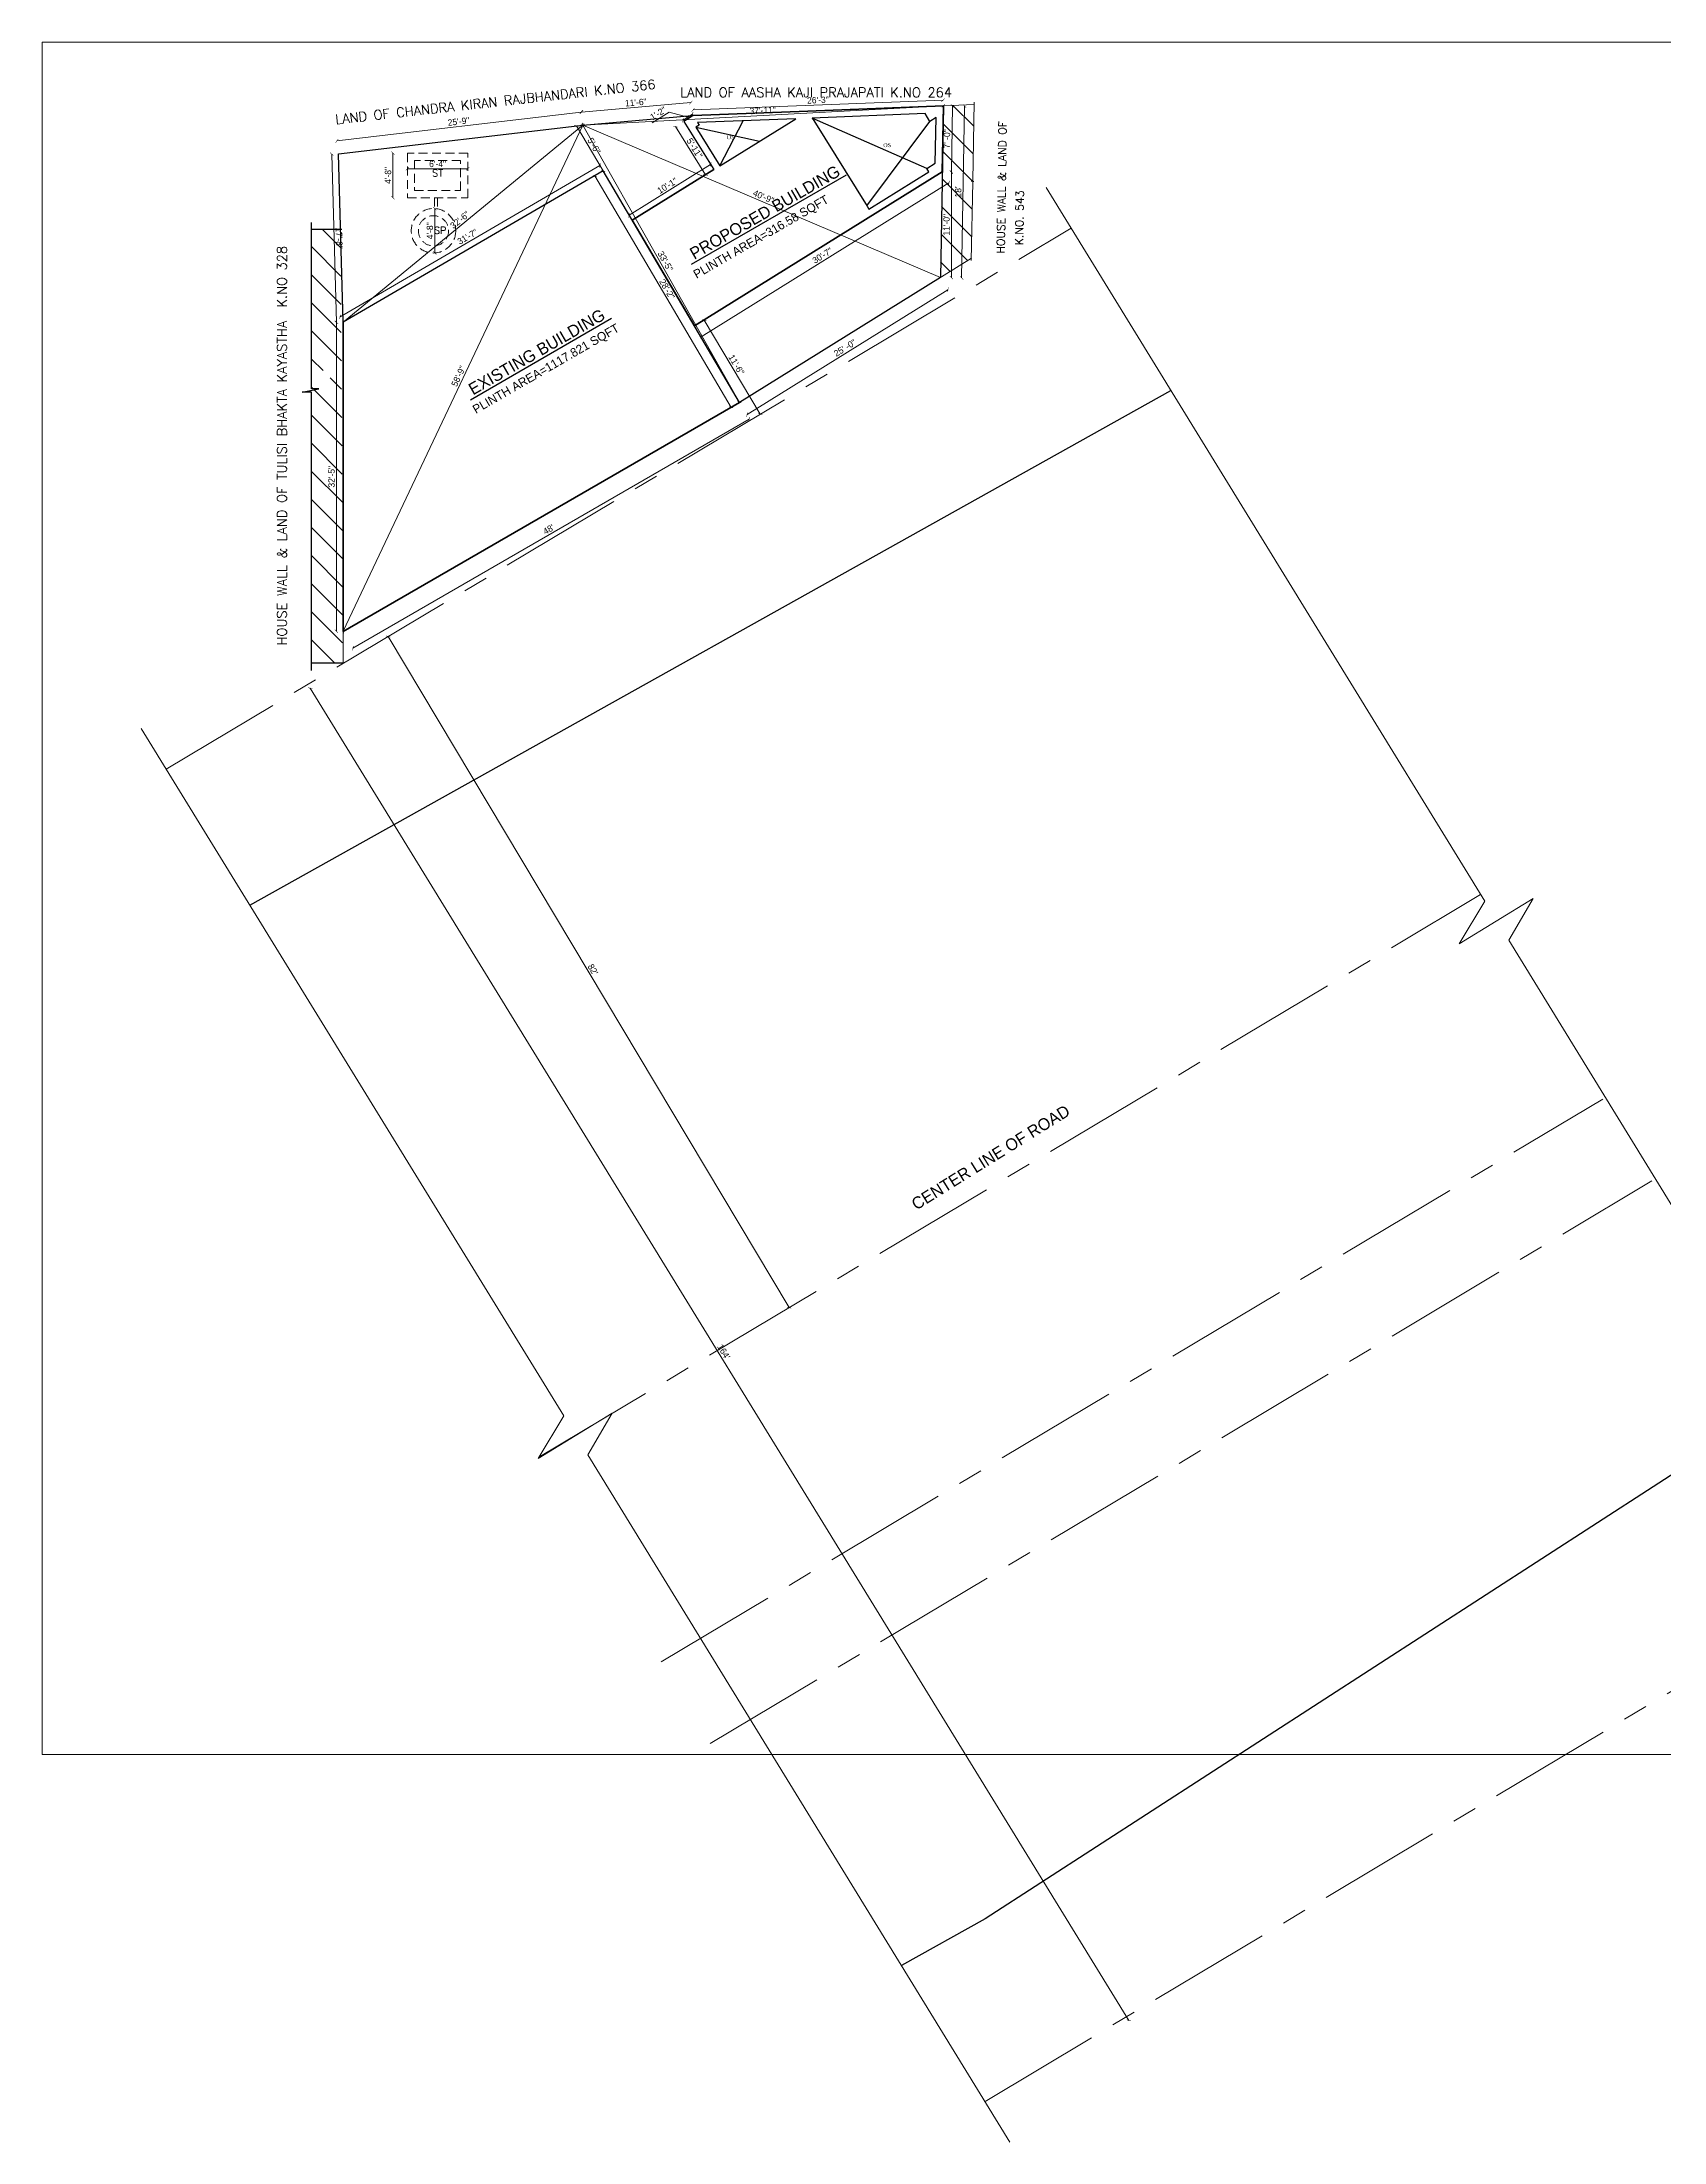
# Model space of a CAD drawing. Header units: inches. Extents: x 4069 to 291496, y -47643 to 12535.
# Drawn here: x 125642 to 127684, y -29544 to -26901 of the extents above; entities that cross this region are included whole.
import ezdxf

# ---------------------------------------------------------------- set-up
doc = ezdxf.new("R2010")
doc.units = ezdxf.units.IN
doc.header["$LTSCALE"] = 5
doc.header["$MEASUREMENT"] = 0
doc.linetypes.add('CENTER', pattern=[2, 1.25, -0.25, 0.25, -0.25])
doc.linetypes.add('HIDDEN', pattern=[0.375, 0.25, -0.125])
for name, color, linetype, lineweight in [('A-WALL', 7, 'Continuous', 9), ('ele1', 21, 'Continuous', 20), ('HATCH', 253, 'Continuous', 0)]:
    doc.layers.add(name, color=color, linetype=linetype, lineweight=lineweight)
for name, color, linetype in [('DIM', 5, 'Continuous'), ('TEXT', 6, 'Continuous'), ('WALL', 7, 'Continuous')]:
    doc.layers.add(name, color=color, linetype=linetype)
doc.styles.add('ordinary', font='times.ttf')
doc.styles.add('ROMANS', font='romans.shx', dxfattribs={"width": 0.8})
doc.styles.add('tt', font='stylu.ttf', dxfattribs={"height": 8})
doc.dimstyles.new('Copy(2) of STANDARD', dxfattribs={"dimtxt": 2, "dimasz": 4, "dimexe": 0, "dimexo": 0, "dimgap": 2, "dimtad": 1, "dimdec": 0, "dimzin": 0, "dimdsep": 46, "dimlunit": 3, "dimtxsty": 'tt', "dimblk": 'ARCHTICK', "dimcen": 0.0505, "dimse1": 1, "dimse2": 1, "dimclrd": 5, "dimclre": 5, "dimclrt": 7, "dimadec": 1, "dimazin": 0, "dimtm": 1e-09, "dimtfac": 1, "dimtdec": 0, "dimtofl": 0, "dimtmove": 1, "dimatfit": 3, "dimfxl": 1, "dimtolj": 2, "dimtzin": 0, "dimlwd": 13, "dimarcsym": 0})

# ---------------------------------------------------------------- blocks, each defined once
blk = doc.blocks.new('_ArchTick')
at = {"color": 0, "linetype": 'ByBlock', "const_width": 0.15}
blk.add_lwpolyline([(-0.5, -0.5), (0.5, 0.5)], dxfattribs=at)
blk = doc.blocks.new('*D5564')
at = {"layer": 'Defpoints', "color": 0, "ltscale": 5, "transparency": 16777216}
for p in [(126368.3, -27475.5, -58.2), (127377.9, -29164.8), (127010.2, -29390.8)]:
    blk.add_point(p, dxfattribs=at)
at = {"layer": 'DIM', "color": 5, "lineweight": 13, "ltscale": 5, "transparency": 16777216}
blk.add_line((125980, -27714.1), (127010.2, -29390.8), dxfattribs=at)
at = {"layer": 'DIM', "color": 5, "lineweight": 13, "ltscale": 5, "transparency": 16777216, "xscale": 4, "yscale": 4, "zscale": 4}
for p, rotation in [((125980, -27714.1), 121.5692533146987), ((127010.2, -29390.8), 301.5692533146988)]:
    blk.add_blockref('_ArchTick', p, dxfattribs=dict(at, rotation=rotation))
at = {"layer": 'DIM', "color": 7, "ltscale": 5, "transparency": 16777216, "insert": (126500.4, -28549.2), "char_height": 8, "attachment_point": 5, "rotation": 301.5693, "style": 'tt'}
blk.add_mtext("\\A2;164'", dxfattribs=at)
blk = doc.blocks.new('*D5581')
at = {"layer": 'Defpoints', "color": 0, "ltscale": 5, "transparency": 16777216}
for p in [(126136.2, -27110.4), (126134, -27166.3), (126136.7, -27166.3)]:
    blk.add_point(p, dxfattribs=at)
at = {"layer": 'DIM', "color": 5, "lineweight": 13, "ltscale": 5, "transparency": 16777216}
blk.add_line((126136.7, -27110.4), (126136.7, -27166.3), dxfattribs=at)
at = {"layer": 'DIM', "color": 5, "lineweight": 13, "ltscale": 5, "transparency": 16777216, "xscale": 4, "yscale": 4, "zscale": 4}
for p, rotation in [((126136.7, -27110.4), 90), ((126136.7, -27166.3), 270)]:
    blk.add_blockref('_ArchTick', p, dxfattribs=dict(at, rotation=rotation))
at = {"layer": 'DIM', "color": 7, "ltscale": 5, "transparency": 16777216, "insert": (126130.6, -27138.4), "char_height": 8, "attachment_point": 5, "rotation": 90, "style": 'tt'}
blk.add_mtext('\\A2;4\'-8"', dxfattribs=at)
blk = doc.blocks.new('*D5582')
at = {"layer": 'Defpoints', "color": 0, "ltscale": 5, "transparency": 16777216}
for p in [(126102.3, -27040.7), (126084, -27096.7), (126102.3, -27096.7)]:
    blk.add_point(p, dxfattribs=at)
at = {"layer": 'DIM', "color": 5, "lineweight": 13, "ltscale": 5, "transparency": 16777216}
blk.add_line((126084, -27040.7), (126084, -27096.7), dxfattribs=at)
at = {"layer": 'DIM', "color": 5, "lineweight": 13, "ltscale": 5, "transparency": 16777216, "xscale": 4, "yscale": 4, "zscale": 4}
for p, rotation in [((126084, -27040.7), 90), ((126084, -27096.7), 270)]:
    blk.add_blockref('_ArchTick', p, dxfattribs=dict(at, rotation=rotation))
at = {"layer": 'DIM', "color": 7, "ltscale": 5, "transparency": 16777216, "insert": (126077.9, -27068.7), "char_height": 8, "attachment_point": 5, "rotation": 90, "style": 'tt'}
blk.add_mtext('\\A2;4\'-8"', dxfattribs=at)
blk = doc.blocks.new('*D5583')
at = {"layer": 'Defpoints', "color": 0, "ltscale": 5, "transparency": 16777216}
for p in [(126178.3, -27060.4), (126102.3, -27069.7), (126178.3, -27069.7)]:
    blk.add_point(p, dxfattribs=at)
at = {"layer": 'DIM', "color": 5, "lineweight": 13, "ltscale": 5, "transparency": 16777216}
blk.add_line((126102.3, -27060.4), (126178.3, -27060.4), dxfattribs=at)
at = {"layer": 'DIM', "color": 5, "lineweight": 13, "ltscale": 5, "transparency": 16777216, "xscale": 4, "yscale": 4, "zscale": 4, "rotation": 180}
blk.add_blockref('_ArchTick', (126102.3, -27060.4), dxfattribs=at)
at = {"layer": 'DIM', "color": 5, "lineweight": 13, "ltscale": 5, "transparency": 16777216, "xscale": 4, "yscale": 4, "zscale": 4}
blk.add_blockref('_ArchTick', (126178.3, -27060.4), dxfattribs=at)
at = {"layer": 'DIM', "color": 7, "ltscale": 5, "transparency": 16777216, "insert": (126140.3, -27054.3), "char_height": 8, "attachment_point": 5, "style": 'tt'}
blk.add_mtext('\\A2;6\'-4"', dxfattribs=at)
blk = doc.blocks.new('*D5609')
at = {"layer": 'Defpoints', "color": 0, "ltscale": 5, "transparency": 16777216}
for p in [(126320.9, -26988.9), (126322.9, -27005.3), (126015.6, -27041.5)]:
    blk.add_point(p, dxfattribs=at)
at = {"layer": 'DIM', "color": 5, "lineweight": 13, "ltscale": 5, "transparency": 16777216}
blk.add_line((126013.6, -27025.2), (126320.9, -26988.9), dxfattribs=at)
at = {"layer": 'DIM', "color": 5, "lineweight": 13, "ltscale": 5, "transparency": 16777216, "xscale": 4, "yscale": 4, "zscale": 4}
for p, rotation in [((126320.9, -26988.9), 6.72693349602278), ((126013.6, -27025.2), 186.7269334960228)]:
    blk.add_blockref('_ArchTick', p, dxfattribs=dict(at, rotation=rotation))
at = {"layer": 'DIM', "color": 7, "ltscale": 5, "transparency": 16777216, "insert": (126166.6, -27000.9), "char_height": 8, "attachment_point": 5, "rotation": 6.7269, "style": 'tt'}
blk.add_mtext('\\A2;25\'-9"', dxfattribs=at)
blk = doc.blocks.new('*D5610')
at = {"layer": 'Defpoints', "color": 0, "ltscale": 5, "transparency": 16777216}
for p in [(126459, -26977.1), (126322.9, -27005.3), (126460.4, -26993.4)]:
    blk.add_point(p, dxfattribs=at)
at = {"layer": 'DIM', "color": 5, "lineweight": 13, "ltscale": 5, "transparency": 16777216}
blk.add_line((126321.5, -26988.9), (126459, -26977.1), dxfattribs=at)
at = {"layer": 'DIM', "color": 5, "lineweight": 13, "ltscale": 5, "transparency": 16777216, "xscale": 4, "yscale": 4, "zscale": 4}
for p, rotation in [((126459, -26977.1), 4.912393746676746), ((126321.5, -26988.9), 184.9123937466768)]:
    blk.add_blockref('_ArchTick', p, dxfattribs=dict(at, rotation=rotation))
at = {"layer": 'DIM', "color": 7, "ltscale": 5, "transparency": 16777216, "insert": (126389.7, -26976.9), "char_height": 8, "attachment_point": 5, "rotation": 4.9124, "style": 'tt'}
blk.add_mtext('\\A2;11\'-6"', dxfattribs=at)
blk = doc.blocks.new('*D5611')
at = {"layer": 'Defpoints', "color": 0, "ltscale": 5, "transparency": 16777216}
for p in [(126776.8, -26981), (126461.8, -26986.3), (126462.1, -26993.4)]:
    blk.add_point(p, dxfattribs=at)
at = {"layer": 'DIM', "color": 5, "lineweight": 13, "ltscale": 5, "transparency": 16777216}
blk.add_line((126776.5, -26973.9), (126461.8, -26986.3), dxfattribs=at)
at = {"layer": 'DIM', "color": 5, "lineweight": 13, "ltscale": 5, "transparency": 16777216, "xscale": 4, "yscale": 4, "zscale": 4}
for p, rotation in [((126461.8, -26986.3), 182.2484352912171), ((126776.5, -26973.9), 2.248435291217171)]:
    blk.add_blockref('_ArchTick', p, dxfattribs=dict(at, rotation=rotation))
at = {"layer": 'DIM', "color": 7, "ltscale": 5, "transparency": 16777216, "insert": (126618.9, -26973.9), "char_height": 8, "attachment_point": 5, "rotation": 2.2484, "style": 'tt'}
blk.add_mtext('\\A2;26\'-3"', dxfattribs=at)
blk = doc.blocks.new('*D5612')
at = {"layer": 'Defpoints', "color": 0, "ltscale": 5, "transparency": 16777216}
for p in [(126776.8, -26981), (126773, -27197.2), (126799.8, -27197.7)]:
    blk.add_point(p, dxfattribs=at)
at = {"layer": 'DIM', "color": 5, "lineweight": 13, "ltscale": 5, "transparency": 16777216}
blk.add_line((126803.6, -26981.5), (126799.8, -27197.7), dxfattribs=at)
at = {"layer": 'DIM', "color": 5, "lineweight": 13, "ltscale": 5, "transparency": 16777216, "xscale": 4, "yscale": 4, "zscale": 4}
for p, rotation in [((126803.6, -26981.5), 88.99643436655317), ((126799.8, -27197.7), 268.9964343665532)]:
    blk.add_blockref('_ArchTick', p, dxfattribs=dict(at, rotation=rotation))
at = {"layer": 'DIM', "color": 7, "ltscale": 5, "transparency": 16777216, "insert": (126795.5, -27089.5), "char_height": 8, "attachment_point": 5, "rotation": 88.9964, "style": 'tt'}
blk.add_mtext("\\A2;18'", dxfattribs=at)
blk = doc.blocks.new('*D5613')
at = {"layer": 'Defpoints', "color": 0, "ltscale": 5, "transparency": 16777216}
for p in [(126773, -27197.2), (126782.5, -27212.5), (126520.2, -27354.3)]:
    blk.add_point(p, dxfattribs=at)
at = {"layer": 'DIM', "color": 5, "lineweight": 13, "ltscale": 5, "transparency": 16777216}
blk.add_line((126529.8, -27369.7), (126782.5, -27212.5), dxfattribs=at)
at = {"layer": 'DIM', "color": 5, "lineweight": 13, "ltscale": 5, "transparency": 16777216, "xscale": 4, "yscale": 4, "zscale": 4}
for p, rotation in [((126782.5, -27212.5), 31.86620840505018), ((126529.8, -27369.7), 211.8662084050502)]:
    blk.add_blockref('_ArchTick', p, dxfattribs=dict(at, rotation=rotation))
at = {"layer": 'DIM', "color": 7, "ltscale": 5, "transparency": 16777216, "insert": (126652.9, -27285.8), "char_height": 8, "attachment_point": 5, "rotation": 31.8662, "style": 'tt'}
blk.add_mtext('\\A2;25\' -0"', dxfattribs=at)
blk = doc.blocks.new('*D5614')
at = {"layer": 'Defpoints', "color": 0, "ltscale": 5, "transparency": 16777216}
for p in [(126520.2, -27354.3), (126021.5, -27642.5), (126033.7, -27663.7)]:
    blk.add_point(p, dxfattribs=at)
at = {"layer": 'DIM', "color": 5, "lineweight": 13, "ltscale": 5, "transparency": 16777216}
blk.add_line((126532.4, -27375.5), (126033.7, -27663.7), dxfattribs=at)
at = {"layer": 'DIM', "color": 5, "lineweight": 13, "ltscale": 5, "transparency": 16777216, "xscale": 4, "yscale": 4, "zscale": 4}
for p, rotation in [((126532.4, -27375.5), 30.02282740676114), ((126033.7, -27663.7), 210.0228274067611)]:
    blk.add_blockref('_ArchTick', p, dxfattribs=dict(at, rotation=rotation))
at = {"layer": 'DIM', "color": 7, "ltscale": 5, "transparency": 16777216, "insert": (126280, -27514.2), "char_height": 8, "attachment_point": 5, "rotation": 30.0228, "style": 'tt'}
blk.add_mtext("\\A2;48'", dxfattribs=at)
blk = doc.blocks.new('*D5615')
at = {"layer": 'Defpoints', "color": 0, "ltscale": 5, "transparency": 16777216}
for p in [(126013, -27253.5), (126021.5, -27253.5), (126021.5, -27642.5)]:
    blk.add_point(p, dxfattribs=at)
at = {"layer": 'DIM', "color": 5, "lineweight": 13, "ltscale": 5, "transparency": 16777216}
blk.add_line((126013, -27642.5), (126013, -27253.5), dxfattribs=at)
at = {"layer": 'DIM', "color": 5, "lineweight": 13, "ltscale": 5, "transparency": 16777216, "xscale": 4, "yscale": 4, "zscale": 4}
for p, rotation in [((126013, -27253.5), 90), ((126013, -27642.5), 270)]:
    blk.add_blockref('_ArchTick', p, dxfattribs=dict(at, rotation=rotation))
at = {"layer": 'DIM', "color": 7, "ltscale": 5, "transparency": 16777216, "insert": (126006.8, -27448), "char_height": 8, "attachment_point": 5, "rotation": 90, "style": 'tt'}
blk.add_mtext('\\A2;32\'-5"', dxfattribs=at)
blk = doc.blocks.new('*D5616')
at = {"layer": 'Defpoints', "color": 0, "ltscale": 5, "transparency": 16777216}
for p in [(126007, -27041.8), (126015.6, -27041.5), (126021.5, -27253.5)]:
    blk.add_point(p, dxfattribs=at)
at = {"layer": 'DIM', "color": 5, "lineweight": 13, "ltscale": 5, "transparency": 16777216}
blk.add_line((126013, -27253.8), (126007, -27041.8), dxfattribs=at)
at = {"layer": 'DIM', "color": 5, "lineweight": 13, "ltscale": 5, "transparency": 16777216, "xscale": 4, "yscale": 4, "zscale": 4}
for p, rotation in [((126007, -27041.8), 91.60980702278208), ((126013, -27253.8), 271.609807022782)]:
    blk.add_blockref('_ArchTick', p, dxfattribs=dict(at, rotation=rotation))
at = {"layer": 'DIM', "color": 7, "ltscale": 5, "transparency": 16777216, "insert": (126016.3, -27147.6), "char_height": 8, "attachment_point": 5, "rotation": 271.6098, "style": 'tt'}
blk.add_mtext('\\A2;17\'-8"', dxfattribs=at)
blk = doc.blocks.new('*D5617')
at = {"layer": 'Defpoints', "color": 0, "ltscale": 5, "transparency": 16777216}
for p in [(126348.6, -27063.1), (126017.5, -27246.6), (126021.5, -27253.5)]:
    blk.add_point(p, dxfattribs=at)
at = {"layer": 'DIM', "color": 5, "lineweight": 13, "ltscale": 5, "transparency": 16777216}
blk.add_line((126344.6, -27056.2), (126017.5, -27246.6), dxfattribs=at)
at = {"layer": 'DIM', "color": 5, "lineweight": 13, "ltscale": 5, "transparency": 16777216, "xscale": 4, "yscale": 4, "zscale": 4}
for p, rotation in [((126344.6, -27056.2), 30.20167562409772), ((126017.5, -27246.6), 210.2016756240977)]:
    blk.add_blockref('_ArchTick', p, dxfattribs=dict(at, rotation=rotation))
at = {"layer": 'DIM', "color": 7, "ltscale": 5, "transparency": 16777216, "insert": (126177.9, -27145.9), "char_height": 8, "attachment_point": 5, "rotation": 30.2017, "style": 'tt'}
blk.add_mtext('\\A2;31\'-7"', dxfattribs=at)
blk = doc.blocks.new('*D5618')
at = {"layer": 'Defpoints', "color": 0, "ltscale": 5, "transparency": 16777216}
for p in [(126348.6, -27063.1), (126338.1, -27069.4), (126520.2, -27354.3)]:
    blk.add_point(p, dxfattribs=at)
at = {"layer": 'DIM', "color": 5, "lineweight": 13, "ltscale": 5, "transparency": 16777216}
blk.add_line((126509.6, -27360.6), (126338.1, -27069.4), dxfattribs=at)
at = {"layer": 'DIM', "color": 5, "lineweight": 13, "ltscale": 5, "transparency": 16777216, "xscale": 4, "yscale": 4, "zscale": 4}
for p, rotation in [((126338.1, -27069.4), 120.5085900980565), ((126509.6, -27360.6), 300.5085900980565)]:
    blk.add_blockref('_ArchTick', p, dxfattribs=dict(at, rotation=rotation))
at = {"layer": 'DIM', "color": 7, "ltscale": 5, "transparency": 16777216, "insert": (126429.1, -27211.9), "char_height": 8, "attachment_point": 5, "rotation": 300.5086, "style": 'tt'}
blk.add_mtext('\\A2;28\'-2"', dxfattribs=at)
blk = doc.blocks.new('*D5619')
at = {"layer": 'Defpoints', "color": 0, "ltscale": 5, "transparency": 16777216}
for p in [(126487.9, -27061.4), (126381.3, -27118.9), (126385.2, -27125.2)]:
    blk.add_point(p, dxfattribs=at)
at = {"layer": 'DIM', "color": 5, "lineweight": 13, "ltscale": 5, "transparency": 16777216}
blk.add_line((126483.9, -27055), (126381.3, -27118.9), dxfattribs=at)
at = {"layer": 'DIM', "color": 5, "lineweight": 13, "ltscale": 5, "transparency": 16777216, "xscale": 4, "yscale": 4, "zscale": 4}
for p, rotation in [((126483.9, -27055), 31.86620840505254), ((126381.3, -27118.9), 211.8662084050525)]:
    blk.add_blockref('_ArchTick', p, dxfattribs=dict(at, rotation=rotation))
at = {"layer": 'DIM', "color": 7, "ltscale": 5, "transparency": 16777216, "insert": (126429.4, -27081.7), "char_height": 8, "attachment_point": 5, "rotation": 31.8662, "style": 'tt'}
blk.add_mtext('\\A2;10\'-1"', dxfattribs=at)
blk = doc.blocks.new('*D5620')
at = {"layer": 'Defpoints', "color": 0, "ltscale": 5, "transparency": 16777216}
for p in [(126450.2, -27000.8), (126487.9, -27061.4), (126477.3, -27068)]:
    blk.add_point(p, dxfattribs=at)
at = {"layer": 'DIM', "color": 5, "lineweight": 13, "ltscale": 5, "transparency": 16777216}
blk.add_line((126439.6, -27007.3), (126477.3, -27068), dxfattribs=at)
at = {"layer": 'DIM', "color": 5, "lineweight": 13, "ltscale": 5, "transparency": 16777216, "xscale": 4, "yscale": 4, "zscale": 4}
for p, rotation in [((126439.6, -27007.3), 121.8662084050576), ((126477.3, -27068), 301.8662084050576)]:
    blk.add_blockref('_ArchTick', p, dxfattribs=dict(at, rotation=rotation))
at = {"layer": 'DIM', "color": 7, "ltscale": 5, "transparency": 16777216, "insert": (126463.7, -27034.4), "char_height": 8, "attachment_point": 5, "rotation": 301.8662, "style": 'tt'}
blk.add_mtext('\\A2;5\'-11"', dxfattribs=at)
blk = doc.blocks.new('*D5621')
at = {"layer": 'Defpoints', "color": 0, "ltscale": 5, "transparency": 16777216}
for p in [(126449.2, -26999.2), (126450.2, -27000.8), (126462.1, -26993.4)]:
    blk.add_point(p, dxfattribs=at)
at = {"layer": 'DIM', "color": 5, "lineweight": 13, "ltscale": 5, "transparency": 16777216}
for p, q in [((126431.7, -26989.2), (126410.4, -27002.4)), ((126455.2, -26995.5), (126431.7, -26989.2)), ((126461.1, -26991.8), (126449.2, -26999.2))]:
    blk.add_line(p, q, dxfattribs=at)
at = {"layer": 'DIM', "color": 5, "lineweight": 13, "ltscale": 5, "transparency": 16777216, "xscale": 4, "yscale": 4, "zscale": 4}
for p, rotation in [((126449.2, -26999.2), 211.866208405041), ((126461.1, -26991.8), 31.86620840504103)]:
    blk.add_blockref('_ArchTick', p, dxfattribs=dict(at, rotation=rotation))
at = {"layer": 'DIM', "color": 7, "ltscale": 5, "transparency": 16777216, "insert": (126417.8, -26990.6), "char_height": 8, "attachment_point": 5, "rotation": 31.8662, "style": 'tt'}
blk.add_mtext('\\A2;1\'-2"', dxfattribs=at)
blk = doc.blocks.new('*D5622')
at = {"layer": 'Defpoints', "color": 0, "ltscale": 5, "transparency": 16777216}
for p in [(126776.8, -26981), (126788.3, -26981.2), (126775.4, -27064.4)]:
    blk.add_point(p, dxfattribs=at)
at = {"layer": 'DIM', "color": 5, "lineweight": 13, "ltscale": 5, "transparency": 16777216}
blk.add_line((126786.9, -27064.6), (126788.3, -26981.2), dxfattribs=at)
at = {"layer": 'DIM', "color": 5, "lineweight": 13, "ltscale": 5, "transparency": 16777216, "xscale": 4, "yscale": 4, "zscale": 4}
for p, rotation in [((126788.3, -26981.2), 88.996434366562), ((126786.9, -27064.6), 268.996434366562)]:
    blk.add_blockref('_ArchTick', p, dxfattribs=dict(at, rotation=rotation))
at = {"layer": 'DIM', "color": 7, "ltscale": 5, "transparency": 16777216, "insert": (126781.3, -27022.8), "char_height": 8, "attachment_point": 5, "rotation": 88.9964, "style": 'tt'}
blk.add_mtext('\\A2;7\' -0"', dxfattribs=at)
blk = doc.blocks.new('*D5623')
at = {"layer": 'Defpoints', "color": 0, "ltscale": 5, "transparency": 16777216}
for p in [(126775.4, -27064.4), (126783.9, -27078.1), (126463.6, -27258.2)]:
    blk.add_point(p, dxfattribs=at)
at = {"layer": 'DIM', "color": 5, "lineweight": 13, "ltscale": 5, "transparency": 16777216}
blk.add_line((126472.1, -27271.9), (126783.9, -27078.1), dxfattribs=at)
at = {"layer": 'DIM', "color": 5, "lineweight": 13, "ltscale": 5, "transparency": 16777216, "xscale": 4, "yscale": 4, "zscale": 4}
for p, rotation in [((126783.9, -27078.1), 31.86620840505249), ((126472.1, -27271.9), 211.8662084050525)]:
    blk.add_blockref('_ArchTick', p, dxfattribs=dict(at, rotation=rotation))
at = {"layer": 'DIM', "color": 7, "ltscale": 5, "transparency": 16777216, "insert": (126624.6, -27169.6), "char_height": 8, "attachment_point": 5, "rotation": 31.8662, "style": 'tt'}
blk.add_mtext('\\A2;30\'-7"', dxfattribs=at)
blk = doc.blocks.new('*D5624')
at = {"layer": 'Defpoints', "color": 0, "ltscale": 5, "transparency": 16777216}
for p in [(126322.9, -27005.3), (126021.5, -27253.5), (126021.5, -27253.5)]:
    blk.add_point(p, dxfattribs=at)
at = {"layer": 'DIM', "color": 5, "lineweight": 13, "ltscale": 5, "transparency": 16777216}
blk.add_line((126322.9, -27005.3), (126021.5, -27253.5), dxfattribs=at)
at = {"layer": 'DIM', "color": 5, "lineweight": 13, "ltscale": 5, "transparency": 16777216, "xscale": 4, "yscale": 4, "zscale": 4}
for p, rotation in [((126322.9, -27005.3), 39.48369156053075), ((126021.5, -27253.5), 219.4836915605308)]:
    blk.add_blockref('_ArchTick', p, dxfattribs=dict(at, rotation=rotation))
at = {"layer": 'DIM', "color": 7, "ltscale": 5, "transparency": 16777216, "insert": (126168.3, -27124.7), "char_height": 8, "attachment_point": 5, "rotation": 39.4837, "style": 'tt'}
blk.add_mtext('\\A2;32\'-6"', dxfattribs=at)
blk = doc.blocks.new('*D5625')
at = {"layer": 'Defpoints', "color": 0, "ltscale": 5, "transparency": 16777216}
for p in [(126322.9, -27005.3), (126021.5, -27642.5), (126021.5, -27642.5)]:
    blk.add_point(p, dxfattribs=at)
at = {"layer": 'DIM', "color": 5, "lineweight": 13, "ltscale": 5, "transparency": 16777216}
blk.add_line((126322.9, -27005.3), (126021.5, -27642.5), dxfattribs=at)
at = {"layer": 'DIM', "color": 5, "lineweight": 13, "ltscale": 5, "transparency": 16777216, "xscale": 4, "yscale": 4, "zscale": 4}
for p, rotation in [((126322.9, -27005.3), 64.6915308868471), ((126021.5, -27642.5), 244.6915308868471)]:
    blk.add_blockref('_ArchTick', p, dxfattribs=dict(at, rotation=rotation))
at = {"layer": 'DIM', "color": 7, "ltscale": 5, "transparency": 16777216, "insert": (126166.6, -27321.3), "char_height": 8, "attachment_point": 5, "rotation": 64.6915, "style": 'tt'}
blk.add_mtext('\\A2;58\'-9"', dxfattribs=at)
blk = doc.blocks.new('*D5626')
at = {"layer": 'Defpoints', "color": 0, "ltscale": 5, "transparency": 16777216}
for p in [(126322.9, -27005.3), (126520.2, -27354.3), (126520.2, -27354.3)]:
    blk.add_point(p, dxfattribs=at)
at = {"layer": 'DIM', "color": 5, "lineweight": 13, "ltscale": 5, "transparency": 16777216}
blk.add_line((126322.9, -27005.3), (126520.2, -27354.3), dxfattribs=at)
at = {"layer": 'DIM', "color": 5, "lineweight": 13, "ltscale": 5, "transparency": 16777216, "xscale": 4, "yscale": 4, "zscale": 4}
for p, rotation in [((126322.9, -27005.3), 119.4835714814047), ((126520.2, -27354.3), 299.4835714814047)]:
    blk.add_blockref('_ArchTick', p, dxfattribs=dict(at, rotation=rotation))
at = {"layer": 'DIM', "color": 7, "ltscale": 5, "transparency": 16777216, "insert": (126426.9, -27176.8), "char_height": 8, "attachment_point": 5, "rotation": 299.4836, "style": 'tt'}
blk.add_mtext('\\A2;33\'-5"', dxfattribs=at)
blk = doc.blocks.new('*D5627')
at = {"layer": 'Defpoints', "color": 0, "ltscale": 5, "transparency": 16777216}
for p in [(126322.9, -27005.3), (126773, -27197.2), (126773, -27197.2)]:
    blk.add_point(p, dxfattribs=at)
at = {"layer": 'DIM', "color": 5, "lineweight": 13, "ltscale": 5, "transparency": 16777216}
blk.add_line((126322.9, -27005.3), (126773, -27197.2), dxfattribs=at)
at = {"layer": 'DIM', "color": 5, "lineweight": 13, "ltscale": 5, "transparency": 16777216, "xscale": 4, "yscale": 4, "zscale": 4}
for p, rotation in [((126322.9, -27005.3), 156.9088543692063), ((126773, -27197.2), 336.9088543692063)]:
    blk.add_blockref('_ArchTick', p, dxfattribs=dict(at, rotation=rotation))
at = {"layer": 'DIM', "color": 7, "ltscale": 5, "transparency": 16777216, "insert": (126550.4, -27095.5), "char_height": 8, "attachment_point": 5, "rotation": 336.9089, "style": 'tt'}
blk.add_mtext('\\A2;40\'-9"', dxfattribs=at)
blk = doc.blocks.new('*D5628')
at = {"layer": 'Defpoints', "color": 0, "ltscale": 5, "transparency": 16777216}
for p in [(126776.8, -26981), (126776.8, -26981), (126322.9, -27005.3)]:
    blk.add_point(p, dxfattribs=at)
at = {"layer": 'DIM', "color": 5, "lineweight": 13, "ltscale": 5, "transparency": 16777216}
blk.add_line((126322.9, -27005.3), (126776.8, -26981), dxfattribs=at)
at = {"layer": 'DIM', "color": 5, "lineweight": 13, "ltscale": 5, "transparency": 16777216, "xscale": 4, "yscale": 4, "zscale": 4}
for p, rotation in [((126776.8, -26981), 3.057079537628931), ((126322.9, -27005.3), 183.0570795376289)]:
    blk.add_blockref('_ArchTick', p, dxfattribs=dict(at, rotation=rotation))
at = {"layer": 'DIM', "color": 7, "ltscale": 5, "transparency": 16777216, "insert": (126549.5, -26986.9), "char_height": 8, "attachment_point": 5, "rotation": 3.0571, "style": 'tt'}
blk.add_mtext('\\A2;37\'-11"', dxfattribs=at)
blk = doc.blocks.new('*D5629')
at = {"layer": 'Defpoints', "color": 0, "ltscale": 5, "transparency": 16777216}
for p in [(126355.6, -27483.1), (126078, -27649), (126860.4, -28327.8)]:
    blk.add_point(p, dxfattribs=at)
at = {"layer": 'DIM', "color": 5, "lineweight": 13, "ltscale": 5, "transparency": 16777216}
blk.add_line((126582.8, -28493.7), (126078, -27649), dxfattribs=at)
at = {"layer": 'DIM', "color": 5, "lineweight": 13, "ltscale": 5, "transparency": 16777216, "xscale": 4, "yscale": 4, "zscale": 4}
for p, rotation in [((126078, -27649), 120.8634483611797), ((126582.8, -28493.7), 300.8634483611797)]:
    blk.add_blockref('_ArchTick', p, dxfattribs=dict(at, rotation=rotation))
at = {"layer": 'DIM', "color": 7, "ltscale": 5, "transparency": 16777216, "insert": (126335.7, -28068.2), "char_height": 8, "attachment_point": 5, "rotation": 300.8634, "style": 'tt'}
blk.add_mtext("\\A2;82'", dxfattribs=at)
blk = doc.blocks.new('*D5630')
at = {"layer": 'Defpoints', "color": 0, "ltscale": 5, "transparency": 16777216}
for p in [(126463.6, -27258.2), (126534.2, -27376.4), (126546.3, -27369.1)]:
    blk.add_point(p, dxfattribs=at)
at = {"layer": 'DIM', "color": 5, "lineweight": 13, "ltscale": 5, "transparency": 16777216}
blk.add_line((126475.7, -27250.9), (126546.3, -27369.1), dxfattribs=at)
at = {"layer": 'DIM', "color": 5, "lineweight": 13, "ltscale": 5, "transparency": 16777216, "xscale": 4, "yscale": 4, "zscale": 4}
for p, rotation in [((126475.7, -27250.9), 120.8634483611764), ((126546.3, -27369.1), 300.8634483611764)]:
    blk.add_blockref('_ArchTick', p, dxfattribs=dict(at, rotation=rotation))
at = {"layer": 'DIM', "color": 7, "ltscale": 5, "transparency": 16777216, "insert": (126516.3, -27306.9), "char_height": 8, "attachment_point": 5, "rotation": 300.8634, "style": 'tt'}
blk.add_mtext('\\A2;11\'-6"', dxfattribs=at)
blk = doc.blocks.new('*D5631')
at = {"layer": 'Defpoints', "color": 0, "ltscale": 5, "transparency": 16777216}
for p in [(126315.1, -27006.2), (126315.1, -27006.2), (126348.6, -27063.1)]:
    blk.add_point(p, dxfattribs=at)
at = {"layer": 'DIM', "color": 5, "lineweight": 13, "ltscale": 5, "transparency": 16777216}
blk.add_line((126348.6, -27063.1), (126315.1, -27006.2), dxfattribs=at)
at = {"layer": 'DIM', "color": 5, "lineweight": 13, "ltscale": 5, "transparency": 16777216, "xscale": 4, "yscale": 4, "zscale": 4}
for p, rotation in [((126315.1, -27006.2), 120.5085900980499), ((126348.6, -27063.1), 300.5085900980499)]:
    blk.add_blockref('_ArchTick', p, dxfattribs=dict(at, rotation=rotation))
at = {"layer": 'DIM', "color": 7, "ltscale": 5, "transparency": 16777216, "insert": (126337.2, -27031.5), "char_height": 8, "attachment_point": 5, "rotation": 300.5086, "style": 'tt'}
blk.add_mtext('\\A2;5\'-6"', dxfattribs=at)
blk = doc.blocks.new('*D5632')
at = {"layer": 'Defpoints', "color": 0, "ltscale": 5, "transparency": 16777216}
for p in [(126775.4, -27064.4), (126786.9, -27064.4), (126773, -27197.2)]:
    blk.add_point(p, dxfattribs=at)
at = {"layer": 'DIM', "color": 5, "lineweight": 13, "ltscale": 5, "transparency": 16777216}
blk.add_line((126786.9, -27197.2), (126786.9, -27064.4), dxfattribs=at)
at = {"layer": 'DIM', "color": 5, "lineweight": 13, "ltscale": 5, "transparency": 16777216, "xscale": 4, "yscale": 4, "zscale": 4}
for p, rotation in [((126786.9, -27064.4), 90), ((126786.9, -27197.2), 270)]:
    blk.add_blockref('_ArchTick', p, dxfattribs=dict(at, rotation=rotation))
at = {"layer": 'DIM', "color": 7, "ltscale": 5, "transparency": 16777216, "insert": (126780.7, -27130.8), "char_height": 8, "attachment_point": 5, "rotation": 90, "style": 'tt'}
blk.add_mtext('\\A2;11\'-0"', dxfattribs=at)

msp = doc.modelspace()

# ---------------------------------------------------------------- hatches: boundary and pattern name
at = {"layer": 'HATCH', "ltscale": 5}
h = msp.add_hatch(dxfattribs=at)
h.set_pattern_fill('ANSI31', color=256, scale=200, angle=90, style=0)
h.paths.add_polyline_path([(126815.51555, -26979.50319), (126776.81095, -26981.02284), (126775.3511, -27064.35996), (126773.0242, -27197.19418), (126812.0477, -27172.93611)])
h = msp.add_hatch(dxfattribs=at)
h.set_pattern_fill('ANSI31', color=256, scale=200, angle=90, style=0)
h.set_pattern_definition([(135, (104937.384, -42176.664), (-17.67767, -17.67767), [])])
h.paths.add_polyline_path([(125992.84079, -27334.41096), (125992.84079, -27314.39924), (126005.18633, -27314.39924), (126005.18633, -27334.41096)], flags=16)
h.paths.add_polyline_path([(126021.51169, -27642.53818), (126018.57611, -27684.53818), (126021.51169, -27684.53818)])
h.paths.add_polyline_path([(125981.5651, -27682.78381), (126021.51169, -27682.78381), (126021.51169, -27642.53818), (126018.22355, -27136.53818), (125981.5651, -27136.53818), (125981.5651, -27337.36156), (125990.82502, -27337.36156), (125969.82746, -27341.38429), (125981.5651, -27341.38429)])

# ---------------------------------------------------------------- linework, layer by layer
at = {"color": 3}
for p, q in [((125903.97666, -27986.96496, 26.88974), (127063.16296, -27339.20971, -0.9548)), ((127842.55999, -28607.62616, 59.68504), (126829.39169, -29263.13412, 59.68504)), ((126829.39169, -29263.13412, 59.68504), (126724.14789, -29321.73869, 59.68504))]:
    msp.add_line(p, q, dxfattribs=at)
at = {"layer": 'A-WALL', "lineweight": 30}
for p, q in [((126606.41563, -26987.71303), (126776.81095, -26981.02284)), ((126776.81095, -26981.02284), (126775.3511, -27064.35996)), ((126462.08789, -26993.37974), (126450.19792, -27000.77086)), ((126450.19792, -27000.77086), (126487.8839, -27061.39558)), ((126462.08789, -26993.37974), (126606.41563, -26987.71303)), ((126385.21723, -27125.21598), (126487.8839, -27061.39558)), ((126775.3511, -27064.35996), (126463.56335, -27258.17572)), ((126385.21723, -27125.21598), (126463.56335, -27258.17572))]:
    msp.add_line(p, q, dxfattribs=at)
at = {"layer": 'A-WALL', "ltscale": 5}
for p, q in [((126776.81095, -26981.02284), (126815.51555, -26979.50319)), ((126520.22754, -27354.33946), (126812.0477, -27172.93611)), ((126021.51169, -27587.25464), (126021.51169, -27682.78381))]:
    msp.add_line(p, q, dxfattribs=at)
at = {"layer": 'A-WALL', "color": 3, "linetype": 'CENTER', "ltscale": 25}
for p, q in [((125798.83781, -27815.85852), (126937.80013, -27135.1901)), ((126267.82727, -28681.90927), (127452.99153, -27973.62959)), ((126421.72539, -28939.42698), (127606.88966, -28231.14729)), ((126483.28464, -29042.43406), (127668.4489, -28334.15437)), ((126829.2206, -29492.73749, 58.16904), (127968.18293, -28812.06908, 58.16904))]:
    msp.add_line(p, q, dxfattribs=at)
at = {"layer": 'A-WALL', "linetype": 'Continuous', "ltscale": 5}
msp.add_lwpolyline([(126815.56933, -26976.50368), (126813.79759, -27075.32897), (126811.98401, -27076.08852), (126815.234, -27076.35079), (126813.76794, -27076.98278), (126811.99392, -27175.93563)], dxfattribs=at)
at = {"layer": 'A-WALL', "color": 3, "linetype": 'Continuous', "ltscale": 5}
for points, elevation in [([(126906.38841, -27084.06962), (127458.202, -27982.10928), (127425.98785, -28035.86565), (127519.21163, -27978.87636), (127488.45924, -28031.35091), (127999.59465, -28863.18956)], -0.9548), ([(125767.19611, -27764.8757), (126299.0157, -28629.86454), (126266.80155, -28683.62091), (126360.02533, -28626.63162), (126329.27294, -28679.10616), (126860.63233, -29543.85797)], 26.88974)]:
    msp.add_lwpolyline(points, dxfattribs=dict(at, elevation=elevation))
at = {"layer": 'DIM', "ltscale": 5}
msp.add_lwpolyline([(126021.51169, -27642.53818), (126021.51169, -27253.53818), (126015.553, -27041.51389), (126322.86379, -27005.26671), (126460.39388, -26993.44625), (126776.81095, -26981.02284), (126773.0242, -27197.19418), (126520.22754, -27354.33946)], close=True, dxfattribs=at)
at = {"layer": 'ele1'}
msp.add_lwpolyline([(125642.41297, -26900.77781), (128727.37742, -26900.77781), (128727.37742, -29056.11078), (125642.41297, -29056.11078)], close=True, dxfattribs=at)
msp.add_lwpolyline([(125642.41297, -26900.77781), (128727.37742, -26900.77781), (128727.37742, -29056.11078), (125642.41297, -29056.11078)], close=True, dxfattribs=at)
at = {"layer": 'HATCH', "linetype": 'HIDDEN', "ltscale": 9}
for p, q in [((126136.19494, -27096.7214), (126136.19494, -27110.38321)), ((126140.19494, -27096.7214), (126140.19494, -27110.82696))]:
    msp.add_line(p, q, dxfattribs=at)
for points in [[(126102.28267, -27096.7214), (126178.28267, -27096.7214), (126178.28267, -27040.7214), (126102.28267, -27040.7214)], [(126111.28267, -27087.7214), (126169.28267, -27087.7214), (126169.28267, -27049.7214), (126111.28267, -27049.7214)]]:
    msp.add_lwpolyline(points, close=True, dxfattribs=at)
for radius in [28, 19]:
    msp.add_circle((126135.11557, -27138.3624), radius, dxfattribs=at)
at = {"layer": 'WALL', "ltscale": 5}
for p, q in [((126465.2326, -27007.90939), (126545.36167, -27025.66583)), ((126495.52745, -27056.64414), (126524.96498, -26999.91795)), ((126756.07001, -27059.86113), (126611.88119, -26996.50538)), ((126680.47594, -27106.85246), (126759.83039, -27000.794)), ((125981.5651, -27337.36156), (125981.5651, -27128.04919)), ((125981.5651, -27136.53818), (126018.22355, -27136.53818)), ((125969.82746, -27341.38429), (125990.82502, -27337.36156)), ((125981.5651, -27341.38429), (125969.82746, -27341.38429)), ((125990.82502, -27337.36156), (125981.5651, -27337.36156)), ((125981.5651, -27691.91571), (125981.5651, -27341.38429)), ((126021.51169, -27682.78381), (125981.5651, -27682.78381))]:
    msp.add_line(p, q, dxfattribs=at)
for points in [[(126606.41563, -26987.71303), (126462.08789, -26993.37974), (126450.19792, -27000.77086), (126487.8839, -27061.39558), (126385.21723, -27125.21598), (126463.56335, -27258.17572), (126775.3511, -27064.35996), (126776.81095, -26981.02284)], [(126467.55345, -27002.17208), (126469.47901, -27005.2697), (126465.2326, -27007.90939), (126495.52745, -27056.64414), (126499.77386, -27054.00446), (126590.94948, -26997.32721)], [(126767.54726, -26995.99698), (126759.83039, -27000.794), (126753.70304, -26990.93706), (126611.88119, -26996.50538), (126613.80675, -26999.603), (126680.73991, -27107.2771), (126683.11562, -27111.09888), (126758.7097, -27064.10754), (126756.07001, -27059.86113), (126766.54257, -27053.3511)], [(126021.51169, -27642.53818), (126520.22754, -27354.33946), (126348.63592, -27063.13452), (126021.51169, -27253.53818)]]:
    msp.add_lwpolyline(points, close=True, dxfattribs=at)

# ---------------------------------------------------------------- texts
at = {"layer": 'TEXT', "lineweight": 9, "style": 'ROMANS'}
for s, height, rotation, p in [('LAND OF CHANDRA KIRAN RAJBHANDARI K.NO 366', 12, 6.31430569, (126012.25109, -27004.27996)), ('HOUSE WALL & LAND OF          ', 10, 89.13055643, (126853.91854, -27167.16467)), ('          K.NO. 543', 10, 89.13055643, (126875.96963, -27231.13681)), ('HOUSE WALL & LAND OF TULISI BHAKTA KAYASTHA  K.NO 328', 12, 90, (125950.3619, -27660.42093))]:
    msp.add_text(s, height=height, rotation=rotation, dxfattribs=at).set_placement(p)
for s, height, p in [('LAND OF AASHA KAJI PRAJAPATI K.NO 264', 12, (126445.63213, -26970.17563)), ('ST', 9, (126133.3529, -27070.26531)), ('SP', 9, (126135.70595, -27142.32059))]:
    msp.add_text(s, height=height, dxfattribs=at).set_placement(p)
at = {"layer": 'TEXT', "style": 'ordinary'}
for p in [(126504.29382, -27023.08148), (126701.16422, -27033.08417)]:
    msp.add_text('OS', height=5, dxfattribs=at).set_placement(p)
at = {"layer": 'TEXT', "linetype": 'ByBlock', "style": 'tt'}
for s, p in [('%%U PROPOSED BUILDING ', (126458.45266, -27177.8152)), ('%%U EXISTING BUILDING ', (126180.00403, -27348.50761))]:
    msp.add_text(s, height=15, rotation=30, dxfattribs=at).set_placement(p)
at = {"layer": 'TEXT', "lineweight": 70, "style": 'tt'}
for s, height, rotation, p in [('PLINTH AREA=316.58 SQFT', 11, 30, (126466.18161, -27198.9838)), ('PLINTH AREA=1117.821 SQFT', 11, 30, (126188.43373, -27368.99591)), ('CENTER LINE OF ROAD ', 15, 31.8662084, (126742.77522, -28371.52039))]:
    msp.add_text(s, height=height, rotation=rotation, dxfattribs=at).set_placement(p)

# ---------------------------------------------------------------- dimensions: what is measured, and where the dimension line sits
at = {"layer": 'DIM', "ltscale": 5}
for p1, p2, distance, picture, middle in [((126322.86379, -27005.26671), (126460.39388, -26993.44625), 16.41952, '*D5610', (126389.69621, -26976.87052)), ((126322.86379, -27005.26671), (126776.81095, -26981.02284), 0, '*D5628', (126549.50208, -26986.86675)), ((126776.81095, -26981.02284), (126462.08789, -26993.37974), -7.12641, '*D5611', (126618.92858, -26973.93577)), ((126776.81095, -26981.02284), (126773.0242, -27197.19418), 26.77045, '*D5612', (126795.54724, -27089.46989)), ((126015.553, -27041.51389), (126322.86379, -27005.26671), 16.45547, '*D5609', (126166.55778, -27000.91784)), ((126322.86379, -27005.26671), (126021.51169, -27642.53818), 0, '*D5625', (126166.60744, -27321.26364)), ((126322.86379, -27005.26671), (126021.51169, -27253.53818), 0, '*D5624', (126168.27763, -27124.65635)), ((126348.63592, -27063.13452), (126315.07856, -27006.18497), 0, '*D5631', (126337.17541, -27031.52603)), ((126322.86379, -27005.26671), (126520.22754, -27354.33946), 0, '*D5626', (126426.91904, -27176.76501)), ((126322.86379, -27005.26671), (126773.0242, -27197.19418), 0, '*D5627', (126550.37871, -27095.5199)), ((126450.19792, -27000.77086), (126487.8839, -27061.39558), -12.44146, '*D5620', (126463.71702, -27034.3927)), ((126021.51169, -27253.53818), (126015.553, -27041.51389), 8.52073, '*D5616', (126016.29947, -27147.58879)), ((126348.63592, -27063.13452), (126021.51169, -27253.53818), -8.04567, '*D5617', (126177.86384, -27145.94922)), ((126520.22754, -27354.33946), (126348.63592, -27063.13452), 12.27916, '*D5618', (126429.14048, -27211.85485)), ((126487.8839, -27061.39558), (126385.21723, -27125.21598), -7.47857, '*D5619', (126429.35897, -27081.7368)), ((126463.56335, -27258.17572), (126775.3511, -27064.35996), -16.12569, '*D5623', (126624.63599, -27169.59883)), ((126463.56335, -27258.17572), (126534.20802, -27376.38544), 14.10479, '*D5630', (126516.27167, -27306.89034)), ((126520.22754, -27354.33946), (126021.51169, -27642.53818), 24.41681, '*D5614', (126279.99501, -27514.22992))]:
    dim = msp.add_aligned_dim(p1=p1, p2=p2, distance=distance, dimstyle='Copy(2) of STANDARD', override={"dimtxt": 9}, dxfattribs=at)
    dim.commit()
    dim.dimension.update_dxf_attribs({"geometry": picture, "text_midpoint": middle})
dim = msp.add_linear_dim(base=(126449.21062, -26999.18261), p1=(126462.08789, -26993.37974), p2=(126450.19792, -27000.77086), angle=211.86620841, dimstyle='Copy(2) of STANDARD', override={"dimtxt": 9}, dxfattribs=at)
dim.commit()
dim.dimension.update_dxf_attribs({"geometry": '*D5621', "text_midpoint": (126430.00758, -26990.226), "dimtype": 161})
for p1, p2, distance, text, picture, middle in [((126775.3511, -27064.35996), (126776.81095, -26981.02284), -11.51372, '7\' -0"', '*D5622', (126781.2777, -27022.78244)), ((126520.22754, -27354.33946), (126773.0242, -27197.19418), -18.04271, '25\' -0"', '*D5613', (126652.877, -27285.82289))]:
    dim = msp.add_aligned_dim(p1=p1, p2=p2, distance=distance, text=text, dimstyle='Copy(2) of STANDARD', override={"dimtxt": 9}, dxfattribs=at)
    dim.commit()
    dim.dimension.update_dxf_attribs({"geometry": picture, "text_midpoint": middle})
for base, p1, p2, picture, middle in [((126084.04017, -27096.7214), (126102.28267, -27040.7214), (126102.28267, -27096.7214), '*D5582', (126077.86155, -27068.7214)), ((126136.74592, -27166.34197), (126136.18501, -27110.38283), (126134.04613, -27166.34197), '*D5581', (126130.5673, -27138.3624)), ((126012.96301, -27253.53818), (126021.51169, -27642.53818), (126021.51169, -27253.53818), '*D5615', (126006.79024, -27448.03818))]:
    dim = msp.add_linear_dim(base=base, p1=p1, p2=p2, angle=90, dimstyle='Copy(2) of STANDARD', override={"dimtxt": 4}, dxfattribs=at)
    dim.commit()
    dim.dimension.update_dxf_attribs({"geometry": picture, "text_midpoint": middle})
dim = msp.add_linear_dim(base=(126178.28267, -27060.43103), p1=(126102.28267, -27069.71712), p2=(126178.28267, -27069.71712), dimstyle='Copy(2) of STANDARD', override={"dimtxt": 4}, dxfattribs=at)
dim.commit()
dim.dimension.update_dxf_attribs({"geometry": '*D5583', "text_midpoint": (126140.28267, -27054.2524)})
dim = msp.add_linear_dim(base=(126786.86306, -27064.35996), p1=(126773.0242, -27197.19418), p2=(126775.3511, -27064.35996), angle=90, text='11\'-0"', dimstyle='Copy(2) of STANDARD', override={"dimtxt": 4}, dxfattribs=at)
dim.commit()
dim.dimension.update_dxf_attribs({"geometry": '*D5632', "text_midpoint": (126780.71958, -27130.77707)})
at = {"layer": 'DIM', "color": 3, "ltscale": 5}
dim = msp.add_linear_dim(base=(127010.23322, -29390.75293, 58.16904), p1=(126368.31897, -27475.52431), p2=(127377.89067, -29164.84044, 58.16904), angle=121.56925331, dimstyle='Copy(2) of STANDARD', override={"dimtxt": 4}, dxfattribs=at)
dim.commit()
dim.dimension.update_dxf_attribs({"geometry": '*D5564', "text_midpoint": (126500.38424, -28549.20599, 58.16904)})
dim = msp.add_aligned_dim(p1=(126860.4094, -28327.76943), p2=(126355.62355, -27483.11137), distance=323.37244, dimstyle='Copy(2) of STANDARD', override={"dimtxt": 9}, dxfattribs=at)
dim.commit()
dim.dimension.update_dxf_attribs({"geometry": '*D5629', "text_midpoint": (126335.70454, -28068.17987)})

doc.saveas('drawing.dxf')
